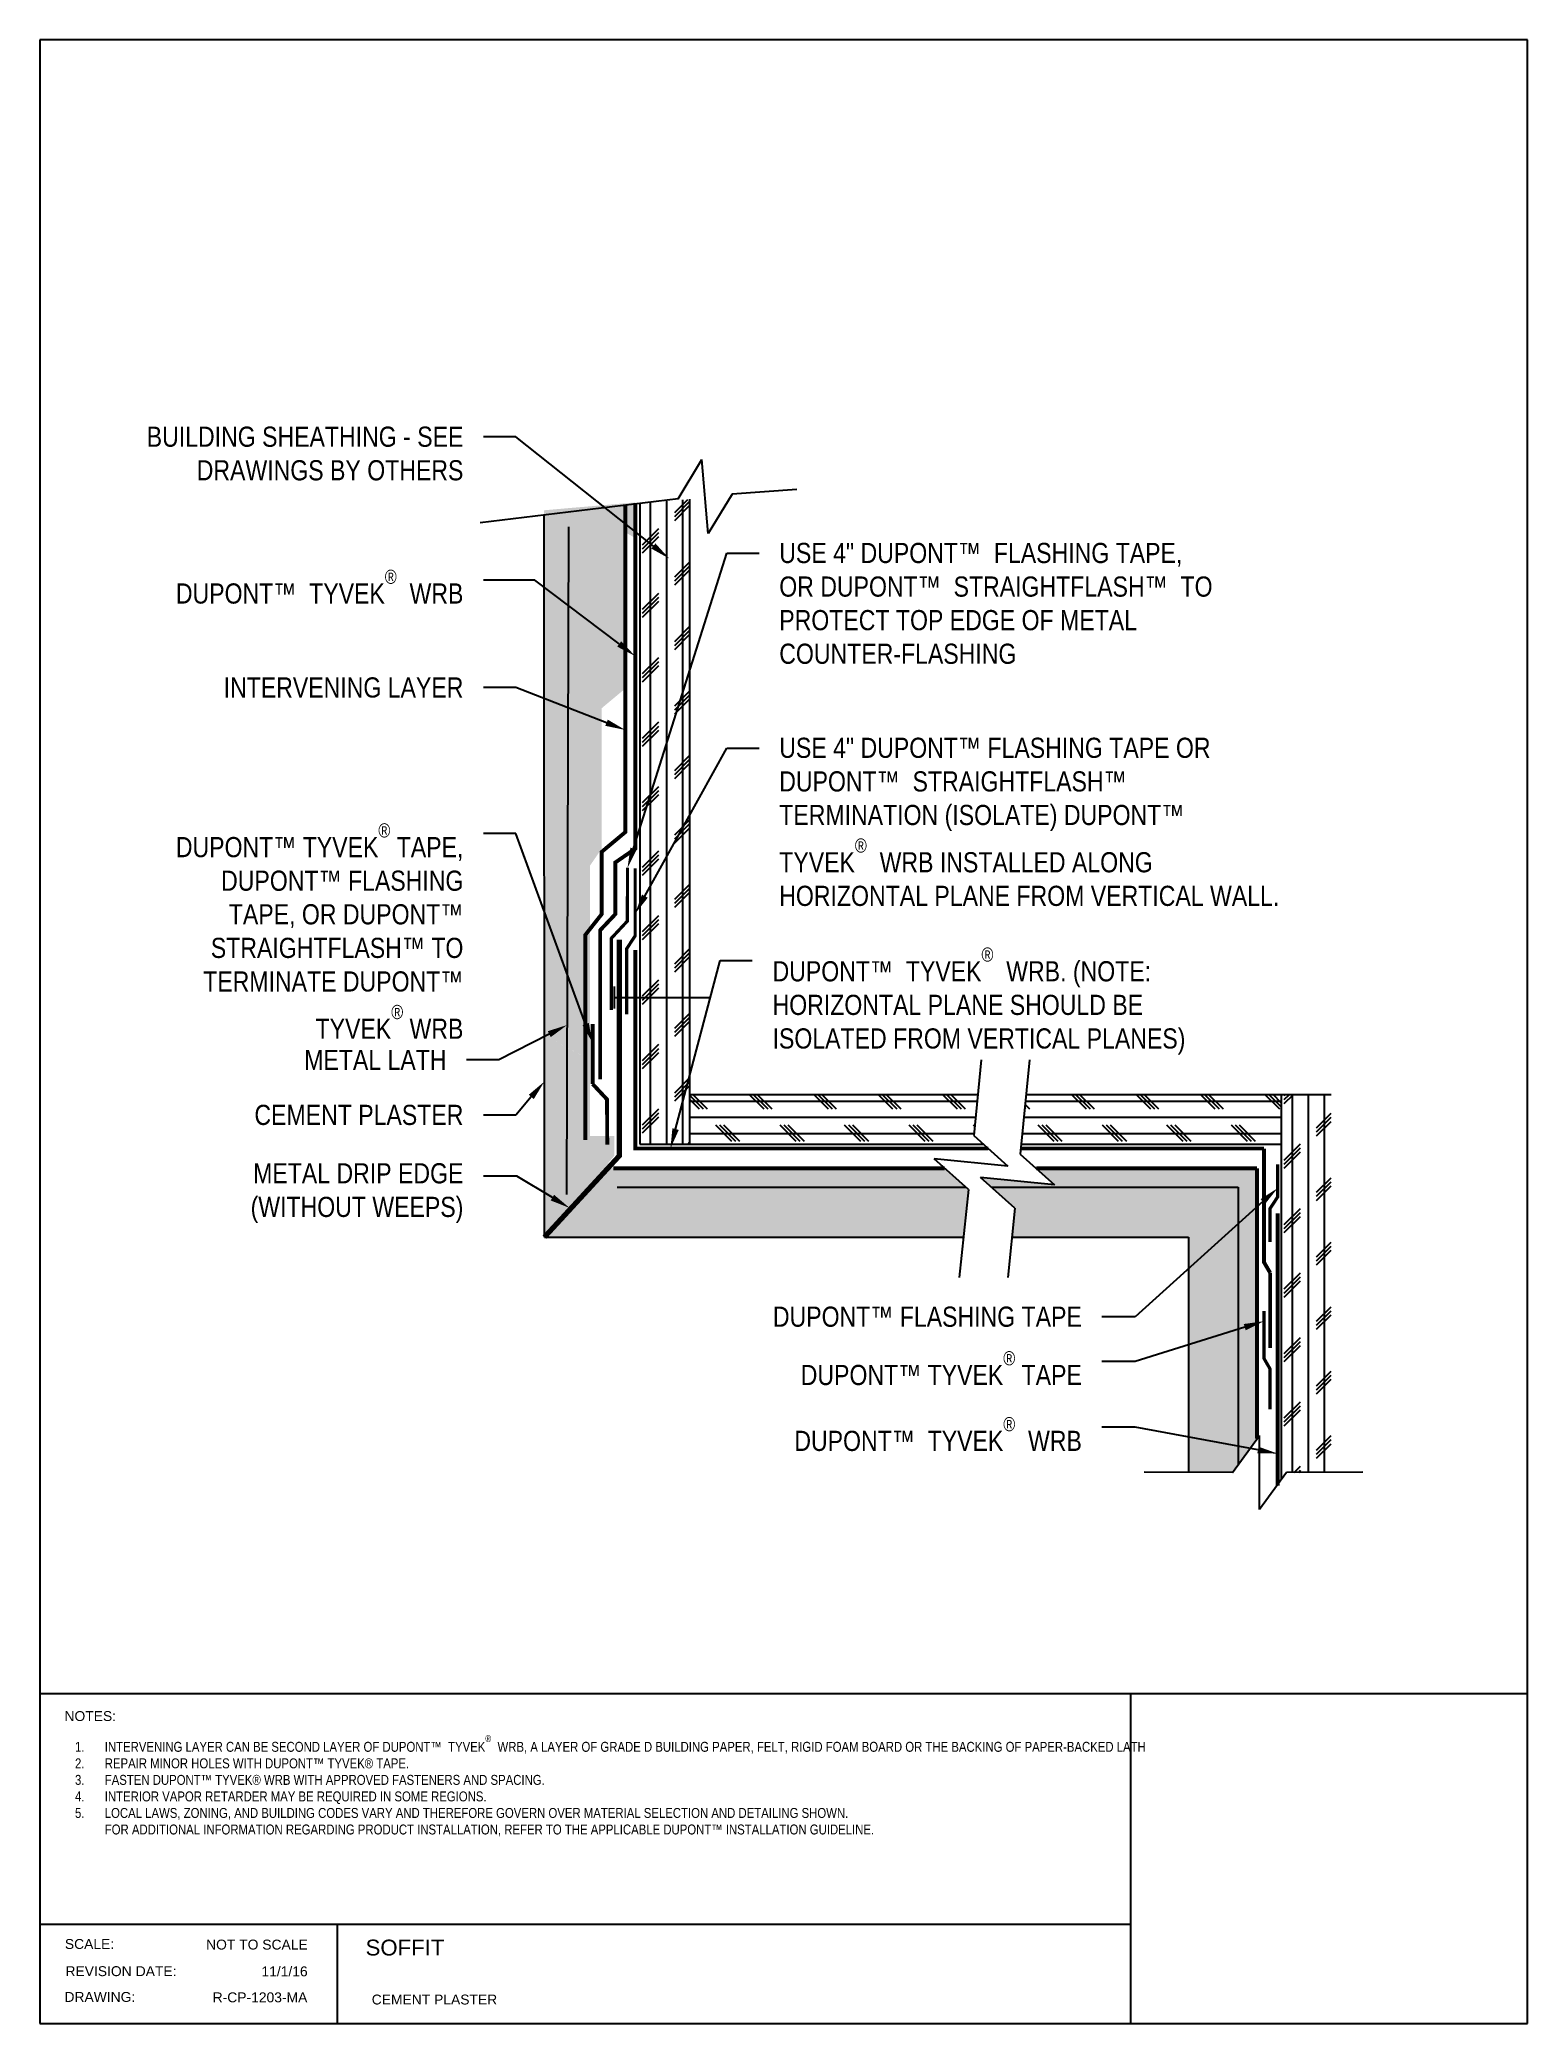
# Paper-space layout 'Title Block' of a CAD drawing. Header units: inches. Extents: x 0.3 to 7.8, y 0.1 to 10.1.
# The model-space entities are those that its viewports show. They can reach past a viewport. Long polylines and large blocks are cut down to what shows.
import ezdxf
from ezdxf import colors
from ezdxf.entities.mleader import LeaderData, LeaderLine
from ezdxf.math import Vec2, Vec3

# ---------------------------------------------------------------- set-up
doc = ezdxf.new("R2010")
doc.units = ezdxf.units.IN
doc.header["$MEASUREMENT"] = 0
for name, pattern in [('CENTER2', [1.125, 0.75, -0.125, 0.125, -0.125]), ('CENTER6', [0.4125, 0.3, -0.05, 0.03125, -0.03125]), ('HIDDEN', [0.375, 0.25, -0.125])]:
    doc.linetypes.add(name, pattern=pattern)
doc.layers.add('-ATI-HATCH', color=8, linetype='Continuous')
doc.layers.add('title block', color=7, linetype='Continuous')
for name, color, linetype, lineweight in [('-ATI-WRB', 5, 'CENTER6', 15), ('.ATI-DETAIL', 13, 'Continuous', 25), ('.ATI-HATCH', 8, 'Continuous', 25), ('.ATI-TEXT', 7, 'Continuous', 35), ('ATI-SAM', 4, 'HIDDEN', 15)]:
    doc.layers.add(name, color=color, linetype=linetype, lineweight=lineweight)
doc.styles.add('ATI ARCH 5-32', font='ARIALN.TTF', dxfattribs={"height": 0.15625})
doc.styles.get("Standard").update_dxf_attribs({"font": 'arial.ttf'})
doc.linetypes.add('ZIGZAG', pattern='A,0.0001,-0.2,[131,ltypeshp.shx,S=0.2,R=0,X=-0.2,Y=0],-0.4,[131,ltypeshp.shx,S=0.2,R=180,X=0.2,Y=0],-0.2', length=0.8001)

msp = doc.modelspace()

# ---------------------------------------------------------------- hatches: boundary and pattern name
at = {"layer": '-ATI-HATCH'}
h = msp.add_hatch(dxfattribs=at)
h.set_pattern_fill('AR-SAND', color=256, scale=0.07)
h.set_pattern_definition([(37.5, (21.69673, 9.74853), (-0.0044095, 0.1348777), [0, -0.1064, 0, -0.119, 0, -0.11375]), (7.5, (21.69673, 9.74853), (0.1238844, 0.1975502), [0, -0.0574, 0, -0.0959, 0, -0.03675]), (327.5, (21.61063, 9.74853), (0.2179899, 0.0003961), [0, -0.035, 0, -0.126, 0, -0.1645]), (317.5, (21.61063, 9.74853), (0.210429, 0.0614373), [0, -0.0175, 0, -0.0826, 0, -0.0945])])
h.paths.add_polyline_path([(28.481, 16.506), (26.444, 16.506), (26.4, 16.543), (25.91, 15.973), (28.48, 15.973)])
h.paths.add_polyline_path([(29.378, 16.36), (29.559, 16.198), (29.535, 15.973), (30.904, 15.973), (30.904, 14.148), (31.246, 14.147), (31.437, 14.41), (31.437, 15.973), (31.437, 16.343), (31.437, 16.36)])
h.paths.add_polyline_path([(29.198, 16.343), (29.179, 16.36), (28.481, 16.36), (28.48, 15.973), (29.159, 15.973)])
h.paths.add_polyline_path([(29.724, 16.506), (29.866, 16.379), (29.293, 16.435), (29.378, 16.36), (31.437, 16.36), (31.437, 16.506)])
h.paths.add_polyline_path([(29.179, 16.36), (29.015, 16.506), (28.481, 16.506), (28.481, 16.36)])
at = {"layer": '.ATI-HATCH'}
h = msp.add_hatch(dxfattribs=at)
h.set_pattern_fill('CORK', color=256, angle=270, style=0)
h.set_pattern_definition([(270, (26.73303, 16.90539), (0.125, -2e-17), []), (45, (26.67053, 16.8429), (-0.25, 0.25), [0.176777, -0.176777]), (45, (26.67053, 16.81164), (-0.25, 0.25), [0.176777, -0.176777]), (45, (26.67053, 16.7804), (-0.25, 0.25), [0.176777, -0.176777])])
h.paths.add_polyline_path([(27.036, 21.696), (26.65, 21.663), (26.65, 16.694), (27.036, 16.694)])
h = msp.add_hatch(dxfattribs=at)
h.set_pattern_fill('AR-SAND', color=256, scale=0.07)
h.set_pattern_definition([(37.5, (8.82624, 2.43356), (-0.00440954, 0.13487766), [0, -0.1064, 0, -0.119, 0, -0.11375]), (7.5, (8.82624, 2.43356), (0.1238844, 0.1975502), [0, -0.0574, 0, -0.0959, 0, -0.03675]), (327.5, (8.74014, 2.43356), (0.21798993, 0.00039613), [0, -0.035, 0, -0.126, 0, -0.1645]), (317.5, (8.74014, 2.43356), (0.2104289, 0.0614373), [0, -0.0175, 0, -0.0826, 0, -0.0945])])
h.paths.add_polyline_path([(26.134, 21.63), (25.907, 21.61), (25.907, 20.813), (26.135, 20.685)])
h.paths.add_polyline_path([(26.537, 21.44), (26.209, 21.636), (26.134, 21.63), (26.135, 20.685), (26.139, 17.414), (26.263, 17.349), (26.263, 18.854), (26.354, 18.986), (26.354, 20.075), (26.537, 20.228)])
h.paths.add_polyline_path([(26.614, 21.671), (26.209, 21.636), (26.537, 21.44), (26.614, 21.394)])
h.paths.add_polyline_path([(26.135, 20.685), (25.907, 20.813), (25.909, 17.536), (26.139, 17.414)])
h.paths.add_polyline_path([(25.909, 17.536), (25.91, 15.973), (26.451, 16.603), (26.451, 16.756), (26.263, 16.756), (26.263, 17.349)])
h = msp.add_hatch(dxfattribs=at)
h.set_pattern_fill('CORK', color=256, angle=360, style=0)
h.set_pattern_definition([(360, (32.3004, 16.7773), (3e-17, 0.125), []), (135, (32.3629, 16.7148), (-0.25, -0.25), [0.176777, -0.176777]), (135, (32.39415, 16.7148), (-0.25, -0.25), [0.176777, -0.176777]), (135, (32.4254, 16.7148), (-0.25, -0.25), [0.176777, -0.176777])])
edge = h.paths.add_edge_path(flags=16)
edge.add_arc((28.383, 17.213), 0.479, 270, 343.9041)
edge.add_line((28.843, 17.08), (27.923, 17.08))
edge.add_arc((28.383, 17.213), 0.479, 196.0959, 270)
h.paths.add_polyline_path([(29.646, 17.08), (29.608, 16.694), (31.625, 16.694), (31.625, 17.08)])
edge = h.paths.add_edge_path()
edge.add_line((29.313, 16.694), (29.239, 16.761))
edge.add_line((29.239, 16.761), (29.27, 17.08))
edge.add_line((29.27, 17.08), (28.843, 17.08))
edge.add_arc((28.383, 17.213), 0.479, 196.0959, 343.9041, ccw=False)
edge.add_line((27.923, 17.08), (27.036, 17.08))
edge.add_line((27.036, 17.08), (27.036, 16.694))
edge.add_line((27.036, 16.694), (29.313, 16.694))
h = msp.add_hatch(dxfattribs=at)
h.set_pattern_fill('CORK', color=256, angle=90, style=0)
h.set_pattern_definition([(270, (88.71061, 273.63295), (0.125, -2e-17), []), (45, (88.6481, 273.57045), (-0.25, 0.25), [0.1767767, -0.1767767]), (45, (88.6481, 273.5392), (-0.25, 0.25), [0.1767767, -0.1767767]), (45, (88.6481, 273.50795), (-0.25, 0.25), [0.1767767, -0.1767767])])
h.paths.add_polyline_path([(31.625, 14.092), (31.666, 14.148), (32.011, 14.149), (32.011, 17.08), (31.625, 17.08)])

# ---------------------------------------------------------------- linework, layer by layer
at = {"layer": '-ATI-WRB', "linetype": 'CENTER6', "ltscale": 0.75, "const_width": 0.03}
for points in [[(26.614, 21.666), (26.614, 18.985), (26.46, 18.879), (26.46, 18.478), (26.342, 18.353), (26.342, 17.197)], [(26.614, 18.2), (26.614, 16.66), (29.352, 16.66)], [(29.604, 16.66), (31.49, 16.66)], [(31.538, 15.697), (31.49, 15.779), (31.49, 16.66)], [(31.597, 16.158), (31.597, 14.045)], [(31.538, 15.697), (31.538, 15.113)]]:
    msp.add_lwpolyline(points, dxfattribs=at)
at = {"layer": '.ATI-DETAIL'}
for p, q in [((26.946, 21.699), (27.131, 22.004)), ((27.18, 21.43), (27.131, 22.004)), ((26.946, 21.699), (25.412, 21.512)), ((27.365, 21.735), (27.18, 21.43)), ((27.867, 21.77), (27.365, 21.735)), ((25.91, 15.973), (25.907, 21.572)), ((26.451, 17.917), (26.451, 17.747)), ((29.297, 17.349), (29.239, 16.761)), ((29.672, 17.349), (29.6, 16.616)), ((26.65, 16.694), (27.036, 16.694)), ((29.239, 16.761), (29.505, 16.524)), ((29.6, 16.616), (29.866, 16.379)), ((29.505, 16.524), (28.932, 16.58)), ((29.198, 16.343), (28.932, 16.58)), ((29.198, 16.343), (29.126, 15.661)), ((29.866, 16.379), (29.293, 16.435)), ((29.559, 16.198), (29.293, 16.435)), ((29.559, 16.198), (29.503, 15.661)), ((25.91, 15.973), (29.159, 15.973)), ((29.535, 15.973), (30.904, 15.973)), ((31.246, 14.147), (31.455, 14.435)), ((31.457, 13.86), (31.455, 14.435)), ((31.246, 14.147), (30.561, 14.15)), ((31.666, 14.148), (31.457, 13.86)), ((32.257, 14.15), (31.666, 14.148))]:
    msp.add_line(p, q, dxfattribs=at)
at = {"layer": '.ATI-DETAIL', "color": 13}
for p, q in [((27.036, 21.696), (27.036, 16.694)), ((26.65, 21.663), (26.65, 16.694)), ((27.036, 17.08), (29.27, 17.08)), ((29.646, 17.08), (32.011, 17.08)), ((27.036, 16.694), (29.313, 16.694)), ((29.608, 16.694), (31.625, 16.694))]:
    msp.add_line(p, q, dxfattribs=at)
at = {"layer": '.ATI-DETAIL', "linetype": 'ZIGZAG', "ltscale": 0.2}
msp.add_line((26.083, 16.303), (26.099, 21.482), dxfattribs=at)
at = {"layer": '.ATI-DETAIL', "linetype": 'CENTER2', "ltscale": 0.75, "const_width": 0.03}
for points in [[(26.537, 21.653), (26.537, 19.114), (26.354, 18.961), (26.354, 18.478), (26.227, 18.317), (26.227, 16.727)], [(29.015, 16.506), (26.444, 16.506)], [(31.437, 16.506), (29.724, 16.506)], [(31.437, 16.506), (31.437, 14.41)]]:
    msp.add_lwpolyline(points, dxfattribs=at)
at = {"layer": '.ATI-DETAIL', "linetype": 'Continuous', "const_width": 0.04}
msp.add_lwpolyline([(25.91, 15.973), (25.91, 15.973), (26.49, 16.603), (26.49, 18.28)], dxfattribs=at)
at = {"layer": '.ATI-DETAIL'}
msp.add_lwpolyline([(26.451, 17.832), (27.201, 17.832)], dxfattribs=at)
at = {"layer": '.ATI-DETAIL', "ltscale": 0.5}
for points in [[(31.625, 17.08), (31.625, 14.092)], [(30.904, 15.973), (30.904, 14.148)]]:
    msp.add_lwpolyline(points, dxfattribs=at)
at = {"layer": '.ATI-DETAIL', "linetype": 'ZIGZAG', "ltscale": 0.2}
for points in [[(26.474, 16.36), (29.179, 16.36)], [(29.378, 16.36), (31.291, 16.36)], [(31.291, 16.36), (31.291, 14.208)]]:
    msp.add_lwpolyline(points, dxfattribs=at)
at = {"layer": 'ATI-SAM'}
for points, const_width in [([(26.554, 18.837), (26.553, 18.424), (26.429, 18.291), (26.429, 17.735)], 0.025), ([(26.613, 18.834), (26.613, 18.309), (26.547, 18.209), (26.547, 17.701)], 0.025), ([(26.283, 17.625), (26.283, 17.161)], 0.03), ([(26.283, 17.161), (26.395, 17.041), (26.397, 16.689)], 0.03), ([(31.538, 15.934), (31.538, 16.195), (31.597, 16.285), (31.596, 16.538)], 0.025), ([(31.49, 15.399), (31.49, 15.033), (31.538, 14.95), (31.538, 14.636)], 0.025)]:
    msp.add_lwpolyline(points, dxfattribs=dict(at, const_width=const_width))

# ---------------------------------------------------------------- leaders
at = {"layer": '.ATI-TEXT'}
ml = msp.add_multileader_mtext('Standard', dxfattribs=at)
ml.set_content('BUILDING SHEATHING - SEE DRAWINGS BY OTHERS', color=7, style='ATI ARCH 5-32')
ml.set_leader_properties(color=7)
ml.build(insert=Vec2(0, 0))
ml.multileader.update_dxf_attribs({"dogleg_length": 0.25, "arrow_head_size": 0.156})
ctx = ml.context
ctx.base_point, ctx.char_height, ctx.arrow_head_size, ctx.landing_gap_size, ctx.plane_origin = Vec3(22.691, 22.18), 0.15625, 0.156, 0.156, Vec3(27.737, 20.708)
ctx.text_align_type = 2
notes = []
notes.append((ctx, [(0, (1, 1, 0), (25.687, 22.18), (-1, 0), 0.25, [(0, [(26.877, 21.236)], 0, [])])]))
ctx.mtext.insert, ctx.mtext.width, ctx.mtext.alignment, ctx.mtext.flow_direction = Vec3(25.281, 22.259), 2.56148, 3, 5
ml = msp.add_multileader_mtext('Standard', dxfattribs=at)
ml.set_content('USE 4" DUPONT™  FLASHING TAPE, OR DUPONT™  STRAIGHTFLASH™  TO PROTECT TOP EDGE OF METAL COUNTER-FLASHING', color=7, style='ATI ARCH 5-32')
ml.set_leader_properties(color=7)
ml.build(insert=Vec2(0, 0))
ml.multileader.update_dxf_attribs({"dogleg_length": 0.25, "arrow_head_size": 0.156})
ctx = ml.context
ctx.base_point, ctx.char_height, ctx.arrow_head_size, ctx.landing_gap_size, ctx.plane_origin = Vec3(27.575, 21.278), 0.15625, 0.156, 0.156, Vec3(31.901, 18.045)
notes.append((ctx, [(1, (1, 1, 0), (27.325, 21.278), (1, 0), 0.25, [(0, [(26.554, 18.837)], 0, [])])]))
ctx.mtext.insert, ctx.mtext.width, ctx.mtext.flow_direction = Vec3(27.731, 21.357), 3.40749, 5
ml = msp.add_multileader_mtext('Standard', dxfattribs=at)
ml.set_content('DUPONT™  TYVEK{\\A1;\\H0.7x;\\S®^ ;}  WRB ', color=7, style='ATI ARCH 5-32')
ml.set_leader_properties(color=7)
ml.build(insert=Vec2(0, 0))
ml.multileader.update_dxf_attribs({"dogleg_length": 0.25, "arrow_head_size": 0.156})
ctx = ml.context
ctx.base_point, ctx.char_height, ctx.arrow_head_size, ctx.landing_gap_size, ctx.plane_origin = Vec3(22.911, 21.069), 0.15625, 0.156, 0.156, Vec3(27.452, 19.901)
ctx.text_align_type = 2
notes.append((ctx, [(0, (1, 1, 0), (25.834, 21.069), (-1, 0), 0.397, [(0, [(26.614, 20.479)], 0, [])])]))
ctx.mtext.insert, ctx.mtext.alignment, ctx.mtext.flow_direction = Vec3(25.281, 21.149), 3, 5
ml = msp.add_multileader_mtext('Standard', dxfattribs=at)
ml.set_content('INTERVENING LAYER', color=7, style='ATI ARCH 5-32')
ml.set_leader_properties(color=7)
ml.build(insert=Vec2(0, 0))
ml.multileader.update_dxf_attribs({"dogleg_length": 0.25, "arrow_head_size": 0.156})
ctx = ml.context
ctx.base_point, ctx.char_height, ctx.arrow_head_size, ctx.landing_gap_size, ctx.plane_origin = Vec3(23.284, 20.235), 0.15625, 0.156, 0.156, Vec3(26.268, 18.629)
ctx.text_align_type = 2
notes.append((ctx, [(0, (1, 1, 0), (25.687, 20.235), (-1, 0), 0.25, [(0, [(26.537, 19.906)], 0, [])])]))
ctx.mtext.insert, ctx.mtext.alignment, ctx.mtext.flow_direction = Vec3(25.281, 20.314), 3, 5
ml = msp.add_multileader_mtext('Standard', dxfattribs=at)
ml.set_content('USE 4" DUPONT™ FLASHING TAPE OR DUPONT™  STRAIGHTFLASH™  \\PTERMINATION (ISOLATE) DUPONT™  \\PTYVEK{\\A1;\\H0.7x;\\S®^ ;}  WRB INSTALLED ALONG HORIZONTAL PLANE FROM VERTICAL WALL.', color=7, style='ATI ARCH 5-32')
ml.set_leader_properties(color=7)
ml.build(insert=Vec2(0, 0))
ml.multileader.update_dxf_attribs({"dogleg_length": 0.25, "arrow_head_size": 0.156})
ctx = ml.context
ctx.base_point, ctx.char_height, ctx.arrow_head_size, ctx.landing_gap_size, ctx.plane_origin = Vec3(27.575, 19.766), 0.15625, 0.156, 0.156, Vec3(31.901, 16.726)
notes.append((ctx, [(1, (1, 1, 0), (27.325, 19.766), (1, 0), 0.25, [(0, [(26.613, 18.481)], 0, [])])]))
ctx.mtext.insert, ctx.mtext.width, ctx.mtext.flow_direction = Vec3(27.731, 19.846), 4.03516, 5
ml = msp.add_multileader_mtext('Standard', dxfattribs=at)
ml.set_content('DUPONT™ TYVEK{\\A1;\\H0.7x;\\S®^ ;} TAPE,\\P DUPONT™ FLASHING \\PTAPE, OR DUPONT™ \\PSTRAIGHTFLASH™ TO \\PTERMINATE DUPONT™ \\PTYVEK{\\A1;\\H0.7x;\\S®^ ;} WRB', color=7, style='ATI ARCH 5-32')
ml.set_leader_properties(color=7)
ml.build(insert=Vec2(0, 0))
ml.multileader.update_dxf_attribs({"dogleg_length": 0.25, "arrow_head_size": 0.156})
ctx = ml.context
ctx.base_point, ctx.char_height, ctx.arrow_head_size, ctx.landing_gap_size, ctx.plane_origin = Vec3(22.917, 19.104), 0.15625, 0.156, 0.156, Vec3(26.268, 17.542)
ctx.text_align_type = 2
notes.append((ctx, [(0, (1, 1, 0), (25.687, 19.104), (-1, 0), 0.25, [(0, [(26.283, 17.479)], 0, [])])]))
ctx.mtext.insert, ctx.mtext.width, ctx.mtext.alignment, ctx.mtext.flow_direction = Vec3(25.281, 19.182), 2.33191, 3, 5
ml = msp.add_multileader_mtext('Standard', dxfattribs=at)
ml.set_content('DUPONT™  TYVEK{\\A1;\\H0.7x;\\S®^ ;}  WRB. (NOTE: HORIZONTAL PLANE SHOULD BE ISOLATED FROM VERTICAL PLANES)', color=7, style='ATI ARCH 5-32')
ml.set_leader_properties(color=7)
ml.build(insert=Vec2(0, 0))
ml.multileader.update_dxf_attribs({"dogleg_length": 0.25, "arrow_head_size": 0.156})
ctx = ml.context
ctx.base_point, ctx.char_height, ctx.arrow_head_size, ctx.landing_gap_size, ctx.plane_origin = Vec3(27.522, 18.118), 0.15625, 0.156, 0.156, Vec3(28.34, 16.664)
notes.append((ctx, [(0, (1, 1, 0), (27.272, 18.118), (1, 0), 0.25, [(0, [(26.887, 16.66)], 0, [])])]))
ctx.mtext.insert, ctx.mtext.width, ctx.mtext.flow_direction = Vec3(27.679, 18.219), 3.23808, 5
ml = msp.add_multileader_mtext('Standard', dxfattribs=at)
ml.set_content('METAL LATH', color=7, style='ATI ARCH 5-32')
ml.set_leader_properties(color=7)
ml.build(insert=Vec2(0, 0))
ml.multileader.update_dxf_attribs({"dogleg_length": 0.25, "arrow_head_size": 0.156})
ctx = ml.context
ctx.base_point, ctx.char_height, ctx.arrow_head_size, ctx.landing_gap_size, ctx.plane_origin = Vec3(23.918, 17.347), 0.1562, 0.156, 0.156, Vec3(26.043, 17.573)
ctx.text_align_type = 2
notes.append((ctx, [(0, (1, 1, 0), (25.556, 17.347), (-1, 0), 0.25, [(0, [(26.086, 17.618)], 0, [])])]))
ctx.mtext.insert, ctx.mtext.alignment, ctx.mtext.flow_direction = Vec3(25.15, 17.425), 3, 5
ml = msp.add_multileader_mtext('Standard', dxfattribs=at)
ml.set_content('CEMENT PLASTER', color=7, style='ATI ARCH 5-32')
ml.set_leader_properties(color=7)
ml.build(insert=Vec2(0, 0))
ml.multileader.update_dxf_attribs({"dogleg_length": 0.25, "arrow_head_size": 0.156})
ctx = ml.context
ctx.base_point, ctx.char_height, ctx.arrow_head_size, ctx.landing_gap_size, ctx.plane_origin = Vec3(23.514, 16.919), 0.15625, 0.156, 0.156, Vec3(26.426, 19.805)
ctx.text_align_type = 2
notes.append((ctx, [(0, (1, 1, 0), (25.687, 16.919), (-1, 0), 0.25, [(0, [(25.909, 17.179)], 0, [])])]))
ctx.mtext.insert, ctx.mtext.alignment, ctx.mtext.flow_direction = Vec3(25.281, 16.999), 3, 5
ml = msp.add_multileader_mtext('Standard', dxfattribs=at)
ml.set_content('METAL DRIP EDGE\\P(WITHOUT WEEPS)', color=7, style='ATI ARCH 5-32')
ml.set_leader_properties(color=7)
ml.build(insert=Vec2(0, 0))
ml.multileader.update_dxf_attribs({"dogleg_length": 0.25, "arrow_head_size": 0.156})
ctx = ml.context
ctx.base_point, ctx.char_height, ctx.arrow_head_size, ctx.landing_gap_size, ctx.plane_origin = Vec3(23.495, 16.445), 0.15625, 0.156, 0.156, Vec3(26.037, 16.236)
ctx.text_align_type = 2
notes.append((ctx, [(0, (1, 1, 0), (25.695, 16.445), (-1, 0), 0.258, [(0, [(26.105, 16.199)], 0, [])])]))
ctx.mtext.insert, ctx.mtext.alignment, ctx.mtext.flow_direction = Vec3(25.281, 16.546), 3, 5
ml = msp.add_multileader_mtext('Standard', dxfattribs=at)
ml.set_content('DUPONT™ FLASHING TAPE', color=7, style='ATI ARCH 5-32')
ml.set_leader_properties(color=7)
ml.build(insert=Vec2(0, 0))
ml.multileader.update_dxf_attribs({"dogleg_length": 0.25, "arrow_head_size": 0.156})
ctx = ml.context
ctx.base_point, ctx.char_height, ctx.arrow_head_size, ctx.landing_gap_size, ctx.plane_origin = Vec3(27.548, 15.354), 0.15625, 0.156, 0.156, Vec3(30.834, 15.448)
ctx.text_align_type = 2
notes.append((ctx, [(0, (1, 1, 0), (30.492, 15.354), (-1, 0), 0.258, [(0, [(31.597, 16.353)], 0, [])])]))
ctx.mtext.insert, ctx.mtext.width, ctx.mtext.alignment, ctx.mtext.flow_direction = Vec3(30.078, 15.434), 3.95545, 3, 5
ml = msp.add_multileader_mtext('Standard', dxfattribs=at)
ml.set_content('DUPONT™ TYVEK{\\A1;\\H0.7x;\\S®^ ;\\A0;\\H1.4286x; TAPE}', color=7, style='ATI ARCH 5-32')
ml.set_leader_properties(color=7)
ml.build(insert=Vec2(0, 0))
ml.multileader.update_dxf_attribs({"dogleg_length": 0.25, "arrow_head_size": 0.156})
ctx = ml.context
ctx.base_point, ctx.char_height, ctx.arrow_head_size, ctx.landing_gap_size, ctx.plane_origin = Vec3(27.758, 15.008), 0.15625, 0.156, 0.156, Vec3(30.834, 15.102)
ctx.text_align_type = 2
notes.append((ctx, [(0, (1, 1, 0), (30.492, 15.008), (-1, 0), 0.258, [(0, [(31.49, 15.321)], 0, [])])]))
ctx.mtext.insert, ctx.mtext.width, ctx.mtext.alignment, ctx.mtext.flow_direction = Vec3(30.078, 15.088), 3.95545, 3, 5
ml = msp.add_multileader_mtext('Standard', dxfattribs=at)
ml.set_content('DUPONT™  TYVEK{\\A1;\\H0.7x;\\S®^ ;\\A0;\\H1.4286x;  WRB }', color=7, style='ATI ARCH 5-32')
ml.set_leader_properties(color=7)
ml.build(insert=Vec2(0, 0))
ml.multileader.update_dxf_attribs({"dogleg_length": 0.25, "arrow_head_size": 0.156})
ctx = ml.context
ctx.base_point, ctx.char_height, ctx.arrow_head_size, ctx.landing_gap_size, ctx.plane_origin = Vec3(27.708, 14.498), 0.15625, 0.156, 0.156, Vec3(30.834, 14.206)
ctx.text_align_type = 2
notes.append((ctx, [(0, (1, 1, 0), (30.492, 14.498), (-1, 0), 0.258, [(0, [(31.597, 14.294)], 0, [])])]))
ctx.mtext.insert, ctx.mtext.width, ctx.mtext.alignment, ctx.mtext.flow_direction = Vec3(30.078, 14.577), 3.95545, 3, 5
for ctx, leaders in notes:
    for number, flags, end, landing, length, lines in leaders:
        leader = LeaderData()
        leader.index, (leader.has_last_leader_line, leader.has_dogleg_vector, leader.attachment_direction) = number, flags
        leader.last_leader_point, leader.dogleg_vector, leader.dogleg_length = Vec3(end), Vec3(landing), length
        for number, points, colour, breaks in lines:
            line = LeaderLine()
            line.index, line.vertices, line.color, line.breaks = number, Vec3.list(points), colors.encode_raw_color(colour), breaks
            leader.lines.append(line)
        ctx.leaders.append(leader)

psp = doc.layouts.new('Title Block')

# ---------------------------------------------------------------- linework, layer by layer
for p, q in [((7.772, 10.075), (0.272, 10.075)), ((0.272, 10.075), (0.272, 0.075)), ((7.772, 0.075), (7.772, 10.075)), ((0.272, 1.737), (7.772, 1.737)), ((5.772, 1.737), (5.772, 0.075)), ((0.272, 0.575), (5.772, 0.575)), ((1.772, 0.575), (1.772, 0.075)), ((0.272, 0.075), (7.772, 0.075))]:
    psp.add_line(p, q)

# ---------------------------------------------------------------- texts
at = {"attachment_point": 1}
for s, width, heights, insert, char_height in [('NOT TO SCALE', 0.57187, [0.141], (1.111, 0.497), 0.05), ('SOFFIT', 2.74487, [0], (1.915, 0.497), 0.08), ('REVISION', 0.67794, [0], (0.402, 0.363), 0.05), ('11/1/16', 0.46189, [0], (1.39, 0.362), 0.05), ('R-CP-1203-MA', 0.4399, [0], (1.144, 0.231), 0.05), ('CEMENT PLASTER', 1.07519, [0], (1.946, 0.22), 0.05)]:
    psp.add_mtext_dynamic_manual_height_columns(s, width=width, gutter_width=0.25, heights=heights, dxfattribs=dict(at, insert=insert, char_height=char_height))
for tag, p in [('NOTES:', (0.397, 1.599)), ('SCALE:', (0.399, 0.45)), ('DATE:', (0.756, 0.313)), ('DRAWING:', (0.397, 0.183))]:
    psp.add_attdef(tag, p, '', height=0.05)
at = {"layer": 'title block', "insert": (0.4, 1.528), "char_height": 0.05, "attachment_point": 1}
psp.add_mtext_dynamic_manual_height_columns('\\pi-0.15,l0.2,t0.2;{\\fArial Narrow|b0|i0|c0|p34;\\C7;1.^IINTERVENING LAYER CAN BE SECOND LAYER OF DUPONT™  TYVEK\\A1;\\H0.7x;\\S®^ ;\\A0;\\H1.42857x;  WRB, A LAYER OF GRADE D BUILDING PAPER, FELT, RIGID FOAM BOARD OR THE BACKING OF PAPER-BACKED LATH\\P2.^IREPAIR MINOR HOLES WITH DUPONT™ TYVEK® TAPE. \\P3.^IFASTEN DUPONT™ TYVEK® WRB WITH APPROVED FASTENERS AND SPACING. \\P4.^IINTERIOR VAPOR RETARDER MAY BE REQUIRED IN SOME REGIONS. \\P5.^ILOCAL LAWS, ZONING, AND BUILDING CODES VARY AND THEREFORE GOVERN OVER MATERIAL SELECTION AND DETAILING SHOWN. \\P\\pi0,l0,tz;^IFOR ADDITIONAL INFORMATION REGARDING PRODUCT INSTALLATION, REFER TO THE APPLICABLE DUPONT™ INSTALLATION GUIDELINE.}', width=5.37213, gutter_width=0.25, heights=[0.953], dxfattribs=at)

# ---------------------------------------------------------------- viewports
at = {"layer": '0'}
psp.add_viewport(center=(4.022, 5.906), size=(7.5, 8.3378), view_center_point=(27.764, 18.846), view_height=12.8274, dxfattribs=at)

doc.saveas('drawing.dxf')
